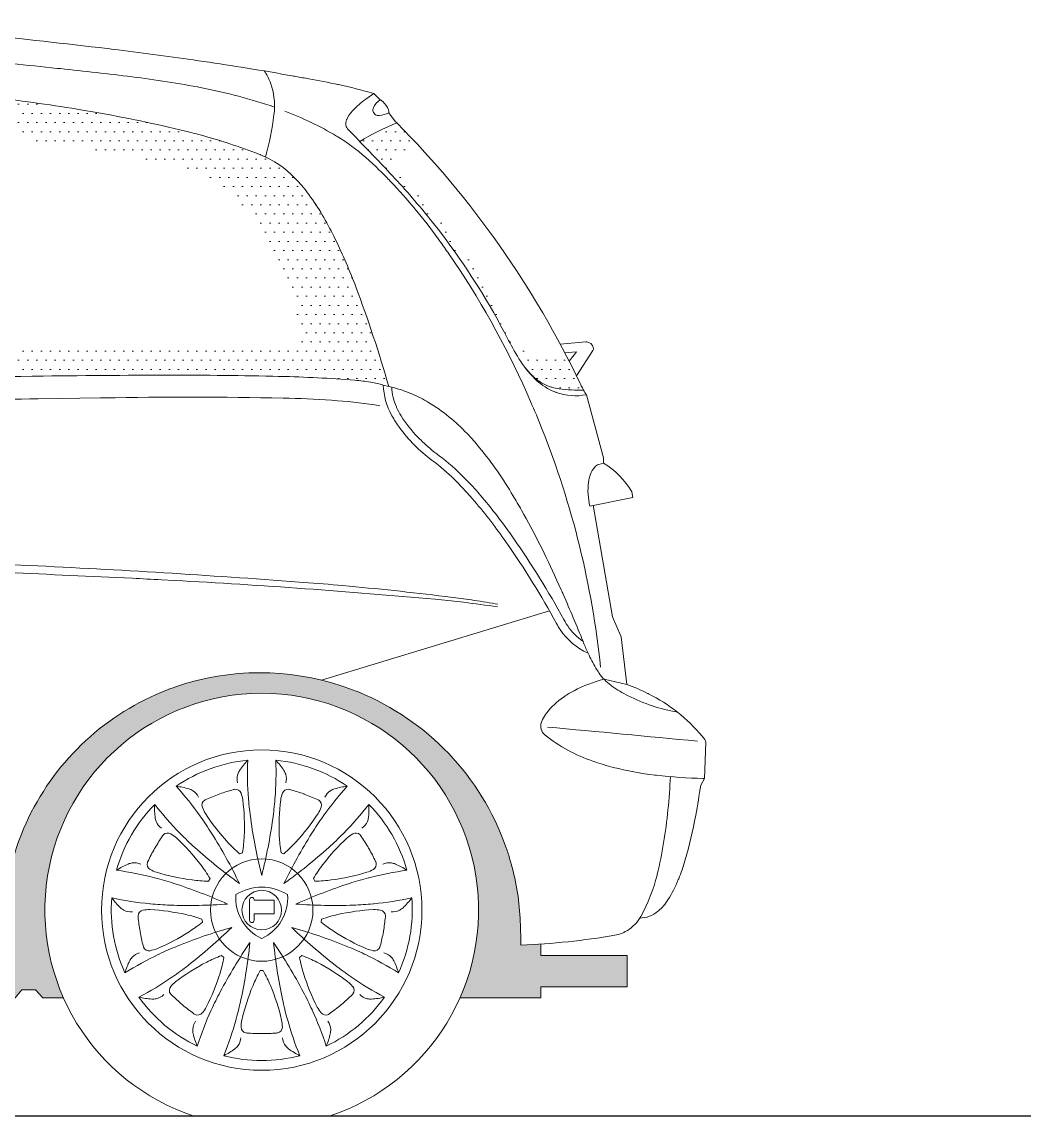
# Model space of a CAD drawing. Header units: millimetres. Extents: x 366 to 1555, y 702 to 1543.
# Drawn here: x 970.92 to 998.33, y 1404 to 1433.92 of the extents above; entities that cross this region are included whole.
import ezdxf

# ---------------------------------------------------------------- set-up
doc = ezdxf.new("R2010")
doc.units = ezdxf.units.MM
doc.layers.add('1_CARTIGLIO', color=7, linetype='Continuous', lineweight=9)
doc.layers.add('6_SEZIONE PARCH', color=251, linetype='Continuous', lineweight=30)

msp = doc.modelspace()

# ---------------------------------------------------------------- hatches: boundary and pattern name
at = {"layer": '1_CARTIGLIO', "ltscale": 100}
h = msp.add_hatch(dxfattribs=at)
h.set_pattern_fill('DOTS', color=256, scale=4, style=0)
h.set_pattern_definition([(0, (527.4579250633051, 1367.92114449339), (0.125, 0.25), [0, -0.25])])
h.paths.add_polyline_path([(975.697436421493, 1430.859434080436), (975.6099559678787, 1430.882404726623, 0.004250124884850512), (975.3991136922068, 1430.935856210313, 0.01711159535721919), (972.916601474959, 1431.453481022805), (972.5823710351924, 1431.511316293287, 0.00852474287776032), (971.3969248414596, 1431.695689325494, 0.01990003915871611), (963.9991981679723, 1432.418891574294), (963.5141399986114, 1432.446888914861), (963.3889277883954, 1431.961415339671), (962.9736266225464, 1424.066336090587, -0.0009694565259357588), (965.8670275326822, 1424.135972588552), (966.589681915526, 1424.151963054388, -0.00230522572793832), (971.5086928512992, 1424.238120227816, -0.002673137461736224), (974.9287662813967, 1424.263965001997, 0.0003534746195628655), (974.7333550651329, 1424.263852827786), (975.2260478810294, 1424.264483963176, 0.0002323480718905315), (974.9287662813676, 1424.263965001997, -0.005170038011043168), (977.7866837853308, 1424.234033248164), (977.9345091671948, 1424.230956132602, -0.0004308525804380333), (977.9804368984278, 1424.22996051239, -0.01450272416908491), (980.0308625970738, 1424.124188513921, -0.02213738711773196), (980.452212605227, 1424.071324757475), (980.4679143800113, 1424.068644338691, -0.02565831752287472), (980.8051391465651, 1423.9930984983), (980.9521842775812, 1423.955482408597, 0.02173255614257718), (980.0540047667837, 1426.674861270527, 0.02220312249780701), (979.4921799048698, 1427.978674693491), (979.4504818588994, 1428.064718386073, 0.04366492433633253), (978.770969491301, 1429.202083400893, 0.03365160045888022), (978.4503901150983, 1429.588070041988), (978.3902169143348, 1429.651333476373, 0.1075465806731821), (977.4496223001424, 1430.28953803299, 0.004696303466740799), (977.3096489463878, 1430.344056929949, 0.02631644789422708)])
h.paths.add_polyline_path([(974.489214571362, 1430.134622940483), (972.8857249807279, 1430.412326379961, 0.02546298817330336), (966.1088452565982, 1431.233403883176, 0.02297635778894205), (965.8151076715094, 1431.240370103793, 0.2867752786257579), (965.2382898435408, 1430.859309192452, 0.09359781176750338), (965.1346350074837, 1430.438971060727), (964.8722427088305, 1425.683674065063, 0.05674735405994891), (964.8862872801928, 1425.442838569657, 0.2834570421510504), (965.2266132151217, 1425.06246830802), (965.2520235627835, 1425.054927540237, 0.07880411496553119), (965.5831700043436, 1425.011230706337, -0.01275876330295295), (977.8085694930869, 1425.018184646466, 0.07637965003528155), (978.2261715819131, 1425.071726087168, 0.3738545020662233), (978.5291760380587, 1425.545664872367, 0.03806528179568563), (978.4604108692965, 1425.849200916278), (978.3523930746687, 1426.199783150565, 0.06438183168207699), (977.3905524674283, 1428.311128927195, 0.05013929202554864), (976.9350409785638, 1428.902618404387, 0.1116415284839918), (975.5609961433456, 1429.834943475304, 0.05062312429685237)], flags=16)
h = msp.add_hatch(dxfattribs=at)
h.set_pattern_fill('DOTS', color=256, scale=4, style=0)
h.set_pattern_definition([(0, (519.6377792760122, 1367.92114449339), (0.125, 0.25), [0, -0.25])])
edge = h.paths.add_edge_path()
edge.add_arc((986.1998799400262, 1425.644101668564), 1.919202941565742, 217.2863313618411, 227.3311973434226)
edge.add_line((984.8991220847038, 1424.23294294868), (984.912308147419, 1424.22078848696))
edge.add_arc((985.8166334098732, 1425.201867689762), 1.334286544372008, 227.3311973434264, 240.872132311507)
edge.add_arc((985.7380506781428, 1425.060843842544), 1.172846242068016, 240.8721323115123, 253.2212040633112)
edge.add_line((985.3994763668688, 1423.937929890686), (985.4141166109857, 1423.933515651675))
edge.add_arc((985.7834704051002, 1425.158512690065), 1.279468627710225, 253.2212040633068, 262.4990464364423)
edge.add_arc((986.1724558234946, 1428.112770345893), 4.259224985653616, 262.4990464364444, 271.4775824665218)
edge.add_arc((989.5308817420246, 1425.678703882528), 3.725510286991811, 207.2370547090856, 209.3095752674495, ccw=False)
edge.add_arc((988.1144570382403, 1424.949602090161), 2.132447712850592, 205.5049308074744, 207.2370547090638, ccw=False)
edge.add_arc((962.6338432527209, 1412.793280932516), 26.09941058544183, 25.50493080749643, 27.44231528813446)
edge.add_arc((985.6276658419174, 1431.683080417502), 6.863821478516932, 264.6650186097077, 271.4088565966386, ccw=False)
edge.add_arc((985.0985274986979, 1426.016757822059), 1.172846242068081, 252.059347625922, 264.6650186097048, ccw=False)
edge.add_line((984.7372536610728, 1424.900939950818), (984.7344088570335, 1424.901861027007))
edge.add_arc((984.8125083869618, 1425.143076532064), 0.2535437959258268, 228.253587850374, 252.0593476259191, ccw=False)
edge.add_line((984.6436900670906, 1424.95390774147), (984.6408748244303, 1424.956420124914))
edge.add_arc((984.9248464662614, 1425.274623576412), 0.4264895425701238, 213.7713946409048, 228.2535878503592, ccw=False)
edge.add_arc((986.4663798345227, 1426.305476062285), 2.280938779675392, 206.7153368900355, 213.7713946409201, ccw=False)
edge.add_line((984.4289287994125, 1425.280061513846), (984.4059408028861, 1425.325737594218))
edge.add_arc((969.1674509719687, 1417.656464124799), 17.05958170280872, 26.71533689003696, 29.15609704380696)
edge.add_arc((967.9697341275405, 1416.988286700422), 18.43107239176902, 29.15609704380379, 43.68387679238035)
edge.add_line((981.2983767062051, 1429.718240216458), (981.0712994971491, 1429.955996855047))
edge.add_arc((981.1484047050853, 1430.02963869119), 0.1066223856426269, 124.0145098166677, 223.6838767923274, ccw=False)
edge.add_line((981.0887598403442, 1430.118017553092), (981.749093702123, 1430.563661715292))
edge.add_arc((962.6338432527209, 1412.793280932516), 26.09941058544195, 42.91189047073318, 44.72889335200777)
edge.add_arc((984.1394673013074, 1423.910611340949), 7.832464316445868, 112.2317046180871, 120.5377034727915)
edge.add_arc((908.5726653519614, 1361.558964338652), 99.49474492892945, 43.29660460537838, 43.986273664956116, ccw=False)
edge.add_arc((965.4660336241013, 1415.166197196155), 21.3244771285103, 38.95652030019488, 43.29660460537741, ccw=False)
edge.add_line((982.0484440313394, 1428.573545550331), (982.059314546701, 1428.560100733162))
edge.add_arc((967.2160041236148, 1416.558863959714), 19.08804726548334, 29.538901191183527, 38.956520300193574, ccw=False)
edge.add_line((983.8230091949172, 1425.969545708154), (983.8328871050417, 1425.952114186435))
edge.add_arc((968.9906900005972, 1417.54149512553), 17.0595817028092, 27.536380667619028, 29.538901191186596, ccw=False)
edge.add_arc((1003.2815922268, 1435.419891931248), 21.61215277898071, 207.5363806676154, 209.2623827194473)
edge.add_arc((987.2178482419931, 1426.419201988216), 3.198671569276707, 209.2623827194507, 217.2864134840625)
h = msp.add_hatch(dxfattribs=at)
h.set_pattern_fill('DOTS', color=256, scale=0.16, style=0)
h.set_pattern_definition([(0, (914.0611776547248, 1403.8016946149), (0.127, 0.254), [0, -0.254])])
edge = h.paths.add_edge_path()
edge.add_line((972.0614669859006, 1407.233277344554), (971.4991148380741, 1407.233277344554))
edge.add_line((971.4991148380304, 1407.233277344554), (971.2972212844634, 1407.455920323742))
edge.add_line((971.2972212844998, 1407.455920323742), (970.9214322947319, 1407.455920323742))
edge.add_line((970.9214322947319, 1407.455920323742), (970.7374880553343, 1407.235546809021))
edge.add_line((970.7374880553343, 1407.235546809021), (970.3216823945568, 1407.235546809021))
edge.add_line((970.321682394564, 1407.235546809021), (968.1901348839838, 1406.880169213779))
edge.add_line((968.1901348839838, 1406.880169213779), (962.7245665384125, 1406.880169213779))
edge.add_arc((962.7245665384053, 1407.413281141995), 0.5331119282128112, 250.39778771795642, 270.0000000000225, ccw=False)
edge.add_arc((962.8877149896234, 1407.871399247066), 1.019413907775627, 231.6110840365614, 250.3977877179335, ccw=False)
edge.add_arc((963.676763332036, 1408.867326219202), 2.290031010009936, 215.288466276088, 231.6110840365613, ccw=False)
edge.add_line((961.8075165955761, 1407.544390595272), (961.6878883511472, 1407.713419761527))
edge.add_line((961.6878883511472, 1407.713419761527), (961.2414051706892, 1407.713419761527))
edge.add_arc((960.5566441177452, 1408.132390650813), 0.8027666570682291, 279.267508518412, 328.5396304764638, ccw=False)
edge.add_arc((960.4256534360993, 1408.935157307884), 1.616150247005926, 269.99999999999966, 279.26750851841473, ccw=False)
edge.add_line((960.4256534360993, 1407.319007060874), (956.6479919657959, 1407.319007060874))
edge.add_arc((956.6479919657959, 1408.598475688583), 1.279468627710612, 250.6494463531433, 269.9999999999996, ccw=False)
edge.add_line((956.2240438672834, 1407.39128557139), (955.3452534382322, 1407.699904343259))
edge.add_arc((954.9919633561458, 1406.693912578927), 1.066223856425517, 70.64944635314372, 90)
edge.add_line((954.9919633561458, 1407.76013643535), (942.7255118365374, 1407.76013643535))
edge.add_arc((942.7255118365374, 1406.693912578927), 1.066223856425509, 89.99999999999878, 98.5693712799739)
edge.add_line((942.5666372735814, 1407.748233301123), (936.8174169887661, 1406.881888894955))
edge.add_arc((936.6585424258174, 1407.936209617161), 1.06622385642551, 271.81796925156294, 278.56937127997435, ccw=False)
edge.add_line((936.6923675517555, 1406.870522433752), (934.9341670970043, 1406.814716797058))
edge.add_arc((929.7198580022323, 1409.635582703982), 5.928431816324453, 331.5872521322025, 563.5016458878232)
edge.add_line((924.2831977894039, 1407.271469861686), (919.5620326551525, 1407.431523997499))
edge.add_line((919.5620326551525, 1407.431523997499), (919.3751872419252, 1407.530522386156))
edge.add_line((919.3751872419616, 1407.530522386156), (919.2152559218393, 1408.041855268953))
edge.add_arc((920.0399158321179, 1425.564633388845), 17.54217252813384, 267.3055245663152, 268.1491306648011)
edge.add_arc((925.8039618835992, 1603.935207621167), 196.0058550488389, 268.1491306648002, 268.9999849702419)
edge.add_arc((922.3841157460938, 1408.015298848773), 0.0561012827552285, 268.9999849702552, 358.5946413142228)
edge.add_line((922.4402001536018, 1408.013922926835), (922.4858201576953, 1409.87345495541))
edge.add_arc((929.3841815465075, 1409.704217066588), 6.900437037870265, 162.4044802275585, 178.5946413142755, ccw=False)
edge.add_arc((929.7765420712913, 1409.579786743639), 7.312055412912317, 121.06419319457581, 162.404480227558, ccw=False)
edge.add_arc((929.3306210629034, 1410.320044019951), 6.447864241440595, 113.04388095954971, 121.0641931945695, ccw=False)
edge.add_line((926.8066948864962, 1416.253403096567), (926.8985738601132, 1416.292486479775))
edge.add_arc((929.719084868726, 1409.661902451477), 7.205548341827861, 73.3254168859379, 113.0438809595563, ccw=False)
edge.add_line((931.7866131589781, 1416.56445659292), (931.8726702679796, 1416.53867982916))
edge.add_arc((930.1755173023648, 1410.872643583412), 5.914752313227734, 69.59741598112907, 73.32541688593813, ccw=False)
edge.add_arc((929.7014253322359, 1409.598024646226), 7.274684896544269, 28.136326257174005, 69.59741598112879, ccw=False)
edge.add_arc((931.3707651035893, 1410.490729664949), 5.381640385014865, 26.795108615704407, 28.136326257182475, ccw=False)
edge.add_line((936.1745481225316, 1412.916780352849), (936.1936362085053, 1412.878984348104))
edge.add_arc((929.8777148801983, 1409.689259661778), 7.075677055969583, 5.286350432122276, 26.7951086156977, ccw=False)
edge.add_arc((928.870751665303, 1409.596088456488), 8.086941506848927, -7.958078640513122e-13, 5.286350432119377, ccw=False)
edge.add_line((936.9576931721476, 1409.596088456488), (936.9576931721476, 1407.83956052163))
edge.add_arc((936.9924699778003, 1407.839560521639), 0.03477680562667047, 180, 275.046399649468)
edge.add_arc((944.9011516121627, 1318.278331706257), 89.87496099910285, 92.36998945413859, 95.04639964947609, ccw=False)
edge.add_arc((943.1707897910619, 1360.086905513459), 48.03059464203602, 89.99999999999977, 92.36998945413808, ccw=False)
edge.add_line((943.1707897910619, 1408.117500155491), (962.484326065156, 1408.117500155491))
edge.add_arc((962.4843260651633, 1400.603412057631), 7.514088097865883, 86.71833078243822, 89.99999999999977, ccw=False)
edge.add_line((962.9144671981285, 1408.105178419506), (969.2280362134934, 1407.743166914703))
edge.add_arc((970.199731232884, 1424.689765255549), 16.97443332004631, 266.7183307824387, 270.199950158292)
edge.add_arc((970.2585120531821, 1407.846171454627), 0.1307369527049549, 270.199950158292, 360)
edge.add_line((970.3892490058879, 1407.846171454627), (970.3892490058879, 1409.008435412466))
edge.add_arc((977.6657855265457, 1409.008435412476), 7.27653652064273, 156.9576739118021, 180.0000000000001, ccw=False)
edge.add_arc((977.4378905898575, 1409.105369822533), 7.028882766338574, 113.89565790203969, 156.9576739118021, ccw=False)
edge.add_arc((977.202536079707, 1409.636586144594), 6.44786424144057, 108.78781119458739, 113.89565790203761, ccw=False)
edge.add_line((975.1259091787742, 1415.740893966991), (975.1509808178034, 1415.749423097828))
edge.add_arc((977.4312578751651, 1409.046479457635), 7.08019186900342, 71.50453871093299, 108.78781119458941, ccw=False)
edge.add_line((979.6773038390475, 1415.760970833013), (979.7351563649081, 1415.741618744383))
edge.add_arc((977.6897033993682, 1409.626794508009), 6.447864241440477, 67.65635784339901, 71.50453871093282, ccw=False)
edge.add_arc((977.428893808823, 1408.992252157264), 7.133914995688287, 19.577702998668485, 67.6563578433994, ccw=False)
edge.add_arc((978.0752825450563, 1409.222137431003), 6.447864241440597, 16.469047984861675, 19.577702998665927, ccw=False)
edge.add_line((984.2586104161692, 1411.050089759197), (984.2754835447213, 1410.993013825397))
edge.add_arc((977.7547005072356, 1409.065300984763), 6.799756482263898, 2.9307488405161735, 16.469047984864176, ccw=False)
edge.add_arc((971.005465127886, 1408.719767973686), 13.55783100597044, -0.16940612859292514, 2.9307488405154913, ccw=False)
edge.add_arc((984.5660269500459, 1408.67967341535), 0.002790089933889837, 179.8305938714869, 272.3349100920145)
edge.add_arc((983.7429623828448, 1428.86546893698), 20.20535864254899, 272.3349100919088, 273.8987826080395)
edge.add_line((985.1168074044781, 1408.706871075761), (985.1168074044781, 1408.39127408312))
edge.add_line((985.1168074044781, 1408.39127408312), (987.4773657310598, 1408.39127408312))
edge.add_line((987.4773657310525, 1408.39127408312), (987.4773657310525, 1407.540731023979))
edge.add_line((987.4773657310525, 1407.540731023979), (985.1168074044708, 1407.540731023979))
edge.add_line((985.1168074044781, 1407.540731023979), (985.1168074044781, 1407.23507792563))
edge.add_line((985.1168074044781, 1407.235077925621), (982.9020493551743, 1407.235077925621))
edge.add_arc((977.4813593059171, 1409.635582703982), 5.928431816324454, 336.1142647191394, 563.9047685194043)

# ---------------------------------------------------------------- linework, layer by layer
for p, q in [((980.5431113835166, 1431.966331303316), (980.7218554946976, 1431.78934904257)), ((985.7706042198934, 1424.870926599402), (986.0848847409452, 1424.899470801352)), ((985.8884380819891, 1424.642460323254), (986.0848847409452, 1424.899470801352)), ((986.356595189669, 1423.728490616737), (986.8298486815129, 1422.00518012071)), ((986.8298486815129, 1422.00518012071), (986.8298486815129, 1421.859898953104)), ((986.6950615087499, 1421.822454671552), (986.8298486815129, 1421.859898953104)), ((987.6008365948601, 1421.070975634835), (987.6298642138809, 1420.920173521887)), ((987.6298642138809, 1420.920173521887), (986.450916212556, 1420.685164427719)), ((986.5461690496395, 1420.70415193432), (987.0746687354349, 1417.650534988012)), ((979.1134684979861, 1415.923926972697), (985.3484107969653, 1417.82023873851)), ((987.0746687354349, 1417.650534988012), (987.3116259787876, 1417.111962845844)), ((987.3116259787876, 1417.111962845844), (987.4655582481009, 1415.806843676215)), ((975.6359301416469, 1404.001694614895), (979.3267884702018, 1404.001694614895))]:
    msp.add_line(p, q, dxfattribs=at)
for points in [[(966.2670796140683, 1433.879637939568, -0.01175185614621402), (973.2535294444333, 1433.193151310112), (973.3322853170339, 1433.183539267016, -0.0004203410709186646), (973.4212514440096, 1433.17260516265, -0.004024618889198284), (975.6058848140619, 1432.884373053826, -0.004652235633379643), (976.783229332601, 1432.708202143918), (976.9216878221723, 1432.68616503669, -0.005235667338711765), (978.1895103348452, 1432.470742715737), (978.2777015082193, 1432.454805833609, 0.0006519487542637916), (978.4145423958344, 1432.430261751284, -0.0006798105403368816), (978.7733715914455, 1432.365880719486, -0.007569729932531719), (979.5652837896287, 1432.210268592931, 0.0001628668885312661), (979.572078963125, 1432.208828469953), (979.5759178569515, 1432.208016187366, -0.01817745853276272), (980.5431113835166, 1431.966331303316), (980.3255568468685, 1431.8098390345, 0.04747050839371868), (979.963212699362, 1431.493032397017, 0.08302163511646127), (979.8062709581664, 1431.259553525702), (979.800163943315, 1431.246101120892, 0.3141689498174999), (979.8507179086246, 1430.972416236978), (979.8543536805901, 1430.968824324324, -0.005359936663001857), (979.9991486550371, 1430.822675987871, -0.00358963696307805), (980.9862737949825, 1429.789995261059, -0.01893945429354552), (982.0484440313394, 1428.573545550331), (982.0593145467083, 1428.560100733172, -0.04111525978085012), (983.8230091949172, 1425.969545708154), (983.8328871050417, 1425.952114186435, -0.008737866488174052), (984.1177189800455, 1425.42834000356, 0.007531247060295608), (984.4273579161618, 1424.855659999772, 0.05378661315630508), (984.8250539558885, 1424.296459584508), (984.8405612009756, 1424.278979532606, 0.0766492426654056), (985.2942134864807, 1423.902934474023, 0.04948561521723704), (985.5227660604087, 1423.795268558684), (985.5340386986009, 1423.791263851259, 0.1333750940041178), (986.356595189669, 1423.728490616737, -0.009844386340158544), (986.2822834349445, 1423.854961593239, -0.03919630854090324), (985.6164451252935, 1423.889992873434, -0.04050435296017641), (985.4141166109857, 1423.933515651675), (985.3994763668688, 1423.937929890686, -0.05393519858013419), (985.1671556768943, 1424.036320926713, -0.05915232153674756), (984.912308147419, 1424.22078848696), (984.8991220847038, 1424.23294294868, -0.04385708254473294), (984.6729274871122, 1424.481451189091)], [(977.831146486782, 1431.592894215051, 0.03508350325298559), (975.8465736279995, 1432.120890656139), (975.8409445666566, 1432.121972586807, 0.01673768600447851), (973.9376265397677, 1432.422134835429, 0.004795444960842421), (971.9753379777776, 1432.645524553678), (971.8925684375663, 1432.654143892774, 1.182977387797718e-05), (970.6526555969267, 1432.783234555514, 0.01425612844531832), (961.6572126627088, 1433.46101474806, 0.006687419815210626), (958.8068086129588, 1433.556025355252), (958.3167061003714, 1433.565801919318, 0.00802362360562912), (955.6465993905531, 1433.576211249861, 0.02095625006824106), (953.6840564939721, 1433.470022903908), (953.5147228035148, 1433.453723379867, 0.03778233287797298), (950.3250746395006, 1432.901304886233, 0.003487769813931894), (950.0947137198764, 1432.841502988118), (950.0032747978494, 1432.817083298565, 0.04492555415899993), (947.7588067148408, 1431.995853798922)], [(980.9521842775812, 1423.955482408597, 0.02173255614257725), (980.0540047667837, 1426.674861270527, 0.02220312249770458), (979.4921799048698, 1427.978674693482), (979.4504818588994, 1428.064718386073, 0.04366489845783827), (978.7709699512434, 1429.202082764483, 0.0336516531214547), (978.4503901150983, 1429.588070041988), (978.3902169143348, 1429.651333476373, 0.1081932508587447), (977.4432771146476, 1430.292076871852), (977.4386447268862, 1430.293923518226, 0.00432673154037083), (977.3096489463878, 1430.344056929949, 0.02631644789422704), (975.697436421493, 1430.859434080436), (975.6099559678787, 1430.882404726623, 0.004250124884850513), (975.3991136922068, 1430.935856210313, 0.0171115953572177), (972.916601474959, 1431.453481022805), (972.5823710351924, 1431.511316293287, 0.00852474287776032), (971.3969248414596, 1431.695689325494, 0.01990003915872781), (963.9991981679432, 1432.418891574294)], [(977.5812141697916, 1430.232544545785, 0.03886055049786148), (977.8166154202572, 1431.383519524112, 0.09968190769927712), (977.7601702813499, 1432.138262256127, 0.02532516950414485), (977.7189342207512, 1432.261051021875), (977.710273215338, 1432.283077727221, 0.06155351093464607), (977.5472035892981, 1432.58329448579)], [(986.7444915488395, 1416.280166514094, 0.06906179109639617), (985.1436758844593, 1422.799228118443, 0.009512003839672276), (984.8294507542832, 1423.547184553205), (984.7277378200179, 1423.776953140346, 0.04689942089021542), (982.5988588371783, 1427.578629089927, 0.005326710952451151), (982.3498772515395, 1427.931205609817), (982.307847169237, 1427.989397655852, 0.03370302015095421), (980.9972788262039, 1429.567991205664, 0.007419210086524112), (980.7315766618794, 1429.839216260658), (980.6873455896075, 1429.883046439787, 0.03450234650342951), (979.9386659130632, 1430.528994311249, 0.02684661992807694), (979.5581748877394, 1430.78331952605), (979.5267535287658, 1430.801964024937, 0.04275896300438397), (978.1100854119668, 1431.486405506263)], [(980.9540285303465, 1431.433545662545), (981.1419909293854, 1431.19512058203, -0.0004628787335691328), (981.1760304644795, 1431.160820950496, 0.03625763268706857), (980.1597510783413, 1430.656673603704)], [(986.2822834349445, 1423.854961593239, -0.00904332340369905), (986.2184539125392, 1423.973638261246, -0.007557960189394491), (986.1898201257518, 1424.031394051022, 0.08407764068281016), (981.1760304644795, 1431.160820950496, 0.08407764068281016)], [(985.6431076594836, 1425.112087058429), (986.3430404112532, 1425.178852167352, -0.05923769762448514), (986.3682095282511, 1425.178267208499, -0.300998413877611), (986.5461035878197, 1425.020242064407, -0.2120038307128328), (986.5324813129209, 1424.934792732452), (986.0857972656904, 1424.246886735114)], [(980.8051391465651, 1423.9930984983, 0.02565831752287477), (980.4679143800113, 1424.068644338691), (980.452212605227, 1424.071324757475, 0.02213738711773191), (980.0308625970738, 1424.124188513921, 0.01450272416917231), (977.9804368984278, 1424.22996051239, 0.0004308525803219944), (977.9345091671948, 1424.230956132602), (977.7866837853308, 1424.234033248164, 0.005523522724714429), (974.7333550651038, 1424.263852827786), (975.2260478810294, 1424.264483963176, 0.002905487338201109), (971.5086928512992, 1424.238120227816, 0.002305225727941184), (966.589681915526, 1424.151963054388), (965.8670275326822, 1424.135972588552, 0.002528629114171958), (958.3208271398562, 1423.930808473247, 0.001842096336134381), (945.8479450212999, 1423.482558817428), (938.3381421252361, 1423.184964934704, 0.00117913502951906), (934.5259323172158, 1423.17997526378)], [(986.4065291217357, 1416.657578357195), (986.395648252359, 1416.680956091792, -0.01379246572704144), (986.2672946567855, 1416.977867606271, 0.009093253311112846), (985.7227717993319, 1418.270696007417, 0.001236864842649178), (985.6690821823086, 1418.391149490577), (985.544566804916, 1418.668653532373, 0.02285072921845982), (984.5825643738735, 1420.574441573795, 0.006821885832378068), (984.3485285231818, 1420.9768224953), (984.3048288583177, 1421.049651160589, 0.03918161772726877), (983.3759473885093, 1422.35416821704, 0.01281640842898896), (983.2313546587775, 1422.51812496003), (983.0956362903762, 1422.664290379786, 0.07054684481958404), (982.0450829612619, 1423.516585373942, 0.03462761245995823), (981.5851412114225, 1423.751085539121), (981.5507033931735, 1423.765737729469, 0.03797438514606672), (981.107408133199, 1423.915774092962), (980.8051391465651, 1423.9930984983)], [(980.8051391465651, 1423.9930984983, 0.1207926569949177), (981.0325548052733, 1423.169921497189), (981.0421672645989, 1423.152735225845, 0.03000763863836079), (981.2491535143872, 1422.829779787458, 0.07578683992507176), (982.1313691885971, 1421.940200524883, -0.01073729694968036), (982.312266688381, 1421.799879440247, -0.03002293339132192), (982.8862117756453, 1421.274504343352), (982.8913196531594, 1421.269231663669, -0.01250011449616944), (983.1802759408547, 1420.955633042046, -0.02579607270674899), (984.0595716229964, 1419.841069181171, -0.001344719632176855), (984.0925985385056, 1419.794182774936), (984.1706903458053, 1419.682684613259, -0.0278069438333196), (985.5415470826356, 1417.473549740094, 0.02278553370027613), (985.6423104099904, 1417.30747219654), (985.6435521058538, 1417.305621344918, 0.1389874882307618), (986.4060801322867, 1416.658543307654)], [(981.0391575004414, 1423.933233507665, 0.1001943511509512), (981.1622781127026, 1423.393978628334), (981.1685105399611, 1423.380178118337, 0.03391146953588028), (981.2913445742688, 1423.150986219267, 0.05528149400227431), (981.7537965076135, 1422.567551581802), (981.7970670929881, 1422.523871246982, 0.002901551391759817), (981.8277263207947, 1422.49327882631, 0.02950696689211307), (982.2446575683662, 1422.127964905036), (982.2688387141043, 1422.109178001598, 0.005308289199868597), (982.3319217315966, 1422.061232537895, -0.04056146107969971), (983.0171876545737, 1421.459775719646), (983.1112000462108, 1421.362698643667, -0.01581026118185539), (983.4739427130935, 1420.963624494976, -0.02244417203014984), (984.2451228339869, 1419.97252002942, -0.001344719632176467), (984.2788541196151, 1419.924633669585), (984.356945926871, 1419.813135507917, -0.02780694383331943), (985.741128450094, 1417.582526137399, 0.01751311657452479), (985.8091257836586, 1417.467742369914), (985.8473618395456, 1417.40806667936, -0.0002703256780865568), (985.8478590067771, 1417.407289817307, 0.1084672856740938), (986.2609394598203, 1416.993747946595)], [(980.7130488151106, 1423.424476927927, 0.02622120694725494), (979.5548540064428, 1423.565233279656), (979.3859459899486, 1423.576822853453, 0.01194233620200191), (978.0631997107357, 1423.635888019577, 0.009630044108119525), (973.1648554790681, 1423.643141310818, -0.0008238494892774158), (973.0735129966288, 1423.641667734551), (971.3694166407313, 1423.61698501391, 0.000749360478845947), (967.7112464845359, 1423.558514964312), (963.693265640346, 1423.488270393205, 0.002269081898594643), (958.1361808269376, 1423.365889551747, 0.003988222400555652), (944.2764479238631, 1422.887074267579, -0.0009355916955168842), (943.8777576449738, 1422.870863084323), (938.23225268446, 1422.651891116308, 0.002754093188918185), (937.7628799110189, 1422.631095718694, 0.01649736460530843), (931.8743649676562, 1422.142554013977, 0.0001859220145899697), (931.54649268518, 1422.104303058455), (931.5182973660067, 1422.101003046861, 0.01214451455812329), (925.6219413599265, 1421.265272898696), (925.3477408851413, 1421.219590285269, 0.0006016483746373211), (925.2465180599338, 1421.202601054953, 0.00899476769580694), (922.8704623253234, 1420.756760040045)], [(983.9409943186129, 1417.998523494567, 0.005782305896432947), (983.2883786834227, 1418.104981995071, 0.006790805242576598), (982.7145559677829, 1418.183831504781), (982.5010735205669, 1418.210217510546, 0.008231854697958696), (979.7007278687906, 1418.509618174336, 0.004222508801580966), (978.6238291347636, 1418.597691593028), (977.7928565465791, 1418.658592345515, 0.007283462564144941), (970.4382440373101, 1419.090000659004, 0.0003819052173209115), (970.1127916980422, 1419.104088706004), (968.2422530029962, 1419.183628448669, 0.002838478159316319), (963.273955374194, 1419.366643034269, 0.002838478159316319)], [(983.92779229997, 1417.925933978491, 0.00918527866594214), (982.9990684057211, 1418.052164001452), (982.9188522758577, 1418.061569568014, 0.006575118232804614), (982.2215842729147, 1418.134044809982, 0.009160488930537452), (975.0974631745576, 1418.648580835867), (974.7374080239333, 1418.667962871192, 0.001241201483338744), (973.9444145243997, 1418.708676325383, 0.003633422065103368), (967.1158151165528, 1418.99254899719, 0.002514363378295627), (963.364220559446, 1419.102320791886, 0.002514363378295627)], [(988.84432761682, 1415.04908012717, -0.07248817297187429), (987.5001438503332, 1415.494152578663, -0.04050413798430944), (987.0578272661023, 1415.762568918723), (987.0267855342045, 1415.785031160163, -0.08843518870245867), (986.7048073753049, 1416.118422150254), (986.7011216712363, 1416.123908152491, -0.0144448782609294), (986.6189780582445, 1416.254150506144, -0.02460760551522006), (986.4060801322867, 1416.658543307654, -0.01802884278583504)], [(970.3892490058879, 1409.008435412476, -0.1008812636276262), (970.9698005037299, 1411.856552037694, -0.1901362961100649), (974.5906848820832, 1415.531769483365, -0.02229087656993651), (975.1259091787742, 1415.740893966991), (975.1509808178471, 1415.749423097828, -0.1641293905557928), (979.6773038390475, 1415.760970833013), (979.7351563649081, 1415.741618744383, -0.01679243473041928), (980.1409285052014, 1415.590555800733, -0.2129152900743667), (984.1503823719777, 1411.382719613917, -0.01356489824268849), (984.2586104161692, 1411.050089759197), (984.2754835447649, 1410.993013825397, -0.05914078035214583), (984.5455633277688, 1409.412965149118, -0.01352780299519392), (984.5632368722963, 1408.679681664777, 0.4270742256599947), (984.5661406199597, 1408.676885641868, 0.03202276266845897), (987.137436371655, 1408.94728467703, 0.09557994275762122), (987.4598465573163, 1409.068412666153), (987.480810611256, 1409.081264713264, 0.1291020308042976), (987.847044438482, 1409.463477759187, 0.06672898843324401), (988.2896983492483, 1410.591313968813), (988.295421868921, 1410.614626877992, 0.02060939699907554), (988.4695707239243, 1411.475790737528, 0.02810213818761246), (988.6548508840733, 1413.2836100927, 0.02803104693383089)], [(976.8217126313775, 1413.111892116782, -0.1481808055619029), (976.8255722466947, 1413.347630719441), (976.8266381457161, 1413.350951484732, -0.06639512579491115), (976.8749963623068, 1413.452826882318, -0.04846115456486346), (977.0978162705378, 1413.73256059023, 0.03075695967343901), (977.1190883964537, 1412.679433438221), (977.1203471638964, 1412.664058804181, 0.01408102957384248), (977.1795891203456, 1412.126936050659, 0.02746632714706039), (977.4813593059171, 1410.582248149882, 0.02746632714706028), (977.7831294915031, 1412.126936050659, 0.01408102957384248), (977.8423714479377, 1412.664058804181), (977.8436302153805, 1412.679433438221, 0.03075695967343901), (977.8649023413109, 1413.73256059023, -0.04846115456486334), (978.087722249571, 1413.452826882318, -0.06639512579491104), (978.1360804661326, 1413.350951484732), (978.1371463651394, 1413.347630719441, -0.1481808055619059), (978.1410059804566, 1413.111892116782)], [(974.7415120184687, 1411.874577503064, -0.1481808055619029), (974.592938802447, 1412.05764466256), (974.5916207816717, 1412.060873663037, -0.06639512579491115), (974.5631810814612, 1412.169998807691, -0.04846115456486346), (974.5540616725284, 1412.527513136389, 0.03075695967343901), (975.2472941511169, 1411.734444392674), (975.2581410471848, 1411.723475859813, 0.01408102957384248), (975.6487788695758, 1411.350095954782, 0.02746632714706039), (976.8728544867863, 1410.36077050831, 0.02746632714706028), (976.1111176171053, 1411.738044227319, 0.01408102957384248), (975.8112437377949, 1412.1875841235), (975.8023253853262, 1412.200170896582, 0.03075695967343901), (975.14168369445, 1413.020586558256, -0.04846115456486334), (975.4921830084149, 1412.949523981966, -0.06639512579491104), (975.594711794789, 1412.902566962199), (975.597662867609, 1412.900708255071, -0.1481808055619059), (975.7521493573822, 1412.722602921382)], [(979.2105692544519, 1412.722602921382, -0.1481808055619029), (979.3650557442252, 1412.900708255071), (979.3680068170452, 1412.902566962199, -0.06639512579491115), (979.4705356034192, 1412.949523981966, -0.04846115456486346), (979.8210349173987, 1413.020586558256, 0.03075695967343901), (979.160393226508, 1412.200170896582), (979.1514748740392, 1412.1875841235, 0.01408102957384248), (978.8516009947434, 1411.738044227319, 0.02746632714706039), (978.0898641250624, 1410.36077050831, 0.02746632714706028), (979.3139397422729, 1411.350095954782, 0.01408102957384248), (979.7045775646493, 1411.723475859813), (979.7154244607318, 1411.734444392674, 0.03075695967343901), (980.4086569393203, 1412.527513136389, -0.04846115456486334), (980.3995375303875, 1412.169998807691, -0.06639512579491104), (980.3710978301624, 1412.060873663037), (980.3697798094017, 1412.05764466256, -0.1481808055619059), (980.2212065933654, 1411.874577503064)], [(987.8207632271315, 1409.418840420009, 0.1765895784702762), (988.3059466894574, 1409.597650469501), (988.328898685746, 1409.617087714092, 0.07687983306253399), (988.5852447811285, 1409.91252733285, 0.04262319844282379), (988.8718248444875, 1410.468393636034), (988.8818191655391, 1410.492650899583, 0.02702769775146709), (989.0531025108739, 1410.98187070114, 0.02603188823198186), (989.3460278732473, 1412.229082200434, 0.004189144573012746), (989.4882411124072, 1413.056301021021), (989.5852719859922, 1413.234024276695)], [(973.9433164013699, 1409.589612339192, -0.1481808055619029), (973.7118294129559, 1409.63434889704), (973.7087441889835, 1409.635975247489, -0.06639512579491115), (973.616813823779, 1409.70128927123, -0.04846115456486346), (973.3800221704823, 1409.969299292994, 0.03075695967343901), (974.4208438205769, 1409.807374636744), (974.4362034620517, 1409.805944503483, 0.01408102957384248), (974.9754533718315, 1409.771016054161, 0.02746632714706039), (976.5490758353062, 1409.79996943353, 0.02746632714706028), (975.0802570574397, 1410.365387290954, 0.01408102957384248), (974.5615816632144, 1410.516999616299), (974.5466591871027, 1410.52090903741, 0.03075695967343901), (973.5132252687854, 1410.724731602746, -0.04846115456486334), (973.8274014641447, 1410.895591127297, -0.06639512579491104), (973.9361264616982, 1410.92552419676), (973.9395818684952, 1410.925997257524, -0.1481808055619059), (974.17240928727, 1410.888862657854)], [(980.7903093245786, 1410.888862657854, -0.1481808055619029), (981.0231367433389, 1410.925997257524), (981.0265921501505, 1410.92552419676, -0.06639512579491115), (981.1353171477331, 1410.895591127297, -0.04846115456486346), (981.4494933430487, 1410.724731602746, 0.03075695967343901), (980.416059424746, 1410.52090903741), (980.4011369486343, 1410.516999616299, 0.01408102957384248), (979.8824615544381, 1410.365387290954, 0.02746632714706039), (978.4136427765716, 1409.79996943353, 0.02746632714706028), (979.9872652400027, 1409.771016054161, 0.01408102957384248), (980.5265151497824, 1409.805944503483), (980.5418747912572, 1409.807374636744, 0.03075695967343901), (981.5826964413518, 1409.969299292994, -0.04846115456486334), (981.3459047880551, 1409.70128927123, -0.06639512579491104), (981.2539744228652, 1409.635975247489), (981.2508891988782, 1409.63434889704, -0.1481808055619059), (981.0194022104642, 1409.589612339192)], [(977.483705472283, 1408.860406039827, 0.3127983735904054), (978.1874225737793, 1410.059281894279, 0.2876441080227688), (976.7752960380549, 1410.059281894279, 0.3127983735904052), (977.4790131395512, 1408.860406039827)], [(974.8006103802854, 1407.326157219919, -0.1481808055619029), (974.5945249540764, 1407.211630443504), (974.591116137477, 1407.210893156476, -0.06639512579491115), (974.4787103468352, 1407.201834901713, -0.04846115456486346), (974.1250438953957, 1407.254935748766, 0.03075695967343901), (975.0264426994781, 1407.799921526217), (975.0391281394204, 1407.808698967816, 0.01408102957384248), (975.4746691106939, 1408.128565383819, 0.02746632714706039), (976.6615229808904, 1409.162249981033, 0.02746632714706028), (975.1728989251078, 1408.651246677478, 0.01408102957384248), (974.6781159973998, 1408.433990339969), (974.6641717900147, 1408.427393147518, 0.03075695967343901), (973.7415008600019, 1407.91925177297, -0.04846115456486334), (973.8723474032249, 1408.252086327917, -0.06639512579491104), (973.936394977276, 1408.344903470748), (973.9387378948541, 1408.347486949011, -0.1481808055619059), (974.1409637057459, 1408.468698775256)], [(980.8217549060882, 1408.468698775256, -0.1481808055619029), (981.0239807169946, 1408.347486949011), (981.0263236345727, 1408.344903470748, -0.06639512579491115), (981.0903712086238, 1408.252086327917, -0.04846115456486346), (981.2212177518322, 1407.91925177297, 0.03075695967343901), (980.2985468218194, 1408.427393147518), (980.284602614478, 1408.433990339969, 0.01408102957384248), (979.7898196867263, 1408.651246677478, 0.02746632714706039), (978.3011956309438, 1409.162249981033, 0.02746632714706028), (979.4880495011548, 1408.128565383819, 0.01408102957384248), (979.9235904724137, 1407.808698967816), (979.936275912356, 1407.799921526217, 0.03075695967343901), (980.837674716453, 1407.254935748766, -0.04846115456486334), (980.4840082649989, 1407.201834901713, -0.06639512579491104), (980.3716024743571, 1407.210893156476), (980.3681936577723, 1407.211630443504, -0.1481808055619059), (980.1621082315487, 1407.326157219919)], [(976.9122565747184, 1406.143307951039, -0.1481808055619029), (976.8280023719799, 1405.923106191873), (976.8258649859436, 1405.920350252169, -0.06639512579491115), (976.7455796886006, 1405.841158176978, -0.04846115456486346), (976.4405229021886, 1405.654503372822, 0.03075695967343901), (976.7807243419029, 1406.651394681872), (976.7847999219466, 1406.666272635854, 0.01408102957384248), (976.9128374937955, 1407.19126486622, 0.02746632714706039), (977.1575806544515, 1408.746008170125, 0.02746632714706028), (976.3456950606578, 1407.397687830477, 0.01408102957384248), (976.1063190301738, 1406.913219484974), (976.0998777411678, 1406.89920257863, 0.03075695967343901), (975.719697781964, 1405.916862260707, -0.04846115456486334), (975.6059901212811, 1406.255934858751, -0.06639512579491104), (975.5953917001116, 1406.368205902269), (975.5955258513077, 1406.371690959837, -0.1481808055619059), (975.6725263499484, 1406.594532851374)], [(979.2901922619294, 1406.594532851374, -0.1481808055619029), (979.367192760541, 1406.371690959837), (979.3673269117371, 1406.368205902269, -0.06639512579491115), (979.356728490553, 1406.255934858751, -0.04846115456486346), (979.2430208298847, 1405.916862260707, 0.03075695967343901), (978.8628408706663, 1406.89920257863), (978.8563995816603, 1406.913219484974, 0.01408102957384248), (978.6170235511909, 1407.397687830477, 0.02746632714706039), (977.8051379573972, 1408.746008170125, 0.02746632714706028), (978.0498811180532, 1407.19126486622, 0.01408102957384248), (978.1779186899021, 1406.666272635854), (978.1819942699749, 1406.651394681872, 0.03075695967343901), (978.5221957096601, 1405.654503372822, -0.04846115456486334), (978.2171389232335, 1405.841158176978, -0.06639512579491104), (978.1368536259051, 1405.920350252169), (978.1347162398688, 1405.923106191873, -0.1481808055619059), (978.0504620371594, 1406.143307951039)], [(934.9341670970116, 1406.814716797067), (936.6923675517555, 1406.870522433752, 0.02946707302536419), (936.8174169887734, 1406.881888894955), (942.5666372735814, 1407.748233301123, -0.03740837086487294), (942.7255118365374, 1407.76013643535), (954.9919633561458, 1407.76013643535, -0.08463392910417654), (955.3452534382322, 1407.699904343259), (956.2240438672834, 1407.39128557139, 0.0846339291041766), (956.6479919657959, 1407.319007060874), (960.4256534360993, 1407.319007060874, 0.04045918912062254), (960.6859250042853, 1407.340102345921, 0.2183649347026476), (961.2414051706819, 1407.713419761527), (961.6878883511472, 1407.713419761527), (961.8075165955761, 1407.544390595272, 0.07134152091426488), (962.2546628665677, 1407.072368756495, 0.08215655775307465), (962.5457139137816, 1406.911065982264, 0.08573996563378897), (962.7245665384053, 1406.880169213779), (968.1901348839838, 1406.880169213779), (970.321682394564, 1407.235546809021), (970.7374880553343, 1407.235546809021), (970.9214322947319, 1407.455920323742), (971.2972212844998, 1407.455920323742), (971.4991148380304, 1407.233277344554), (972.0614669859006, 1407.233277344554)]]:
    msp.add_lwpolyline(points, format="xyb", dxfattribs=at)
for points in [[(980.5951260002566, 1431.38536910989, 0.187546878268394), (980.6927067462912, 1431.361533758714, 0.06894865408060788), (980.9540285303465, 1431.433545662545), (980.9548881722676, 1431.439540161651, 0.1305055774531681), (980.9452964630564, 1431.521068625631, 0.1104534001870881), (980.7932105016753, 1431.744968561403, 0.09391008356531025), (980.7262259481886, 1431.787605606747), (980.7218554946976, 1431.78934904257, 0.1506266322993998), (980.5331639090527, 1431.577299952583, 0.1863600745816435), (980.5272080229279, 1431.477620951833, 0.164362753007836)], [(986.5304745035919, 1413.710458438187, -0.08234154520444387), (985.2265878955459, 1414.418050506143, -0.05378310514812744), (985.1937156626755, 1414.449860696583), (985.190034139765, 1414.454281983404, -0.2944097004085826), (985.1451856542062, 1414.820938280751), (985.1589645555887, 1414.8493953528, -0.05346197095497823), (985.267267550249, 1415.023008135446, -0.07605016526993429), (985.7344684274958, 1415.462120643639), (985.7472168906916, 1415.470891234769, -0.02985488201263022), (986.0195215032818, 1415.635199944969, -0.05902829141954523), (986.8400463479284, 1415.94902672066), (987.4655582481009, 1415.806843676215, -0.033976107951657), (988.0315727458892, 1415.562063368139, -0.002524919742127043), (988.0602102416688, 1415.547112465998), (988.1575247505916, 1415.495680033824, -0.1043600323063598), (989.5982864797643, 1414.296437238696, -0.1780525761586869), (989.6211776546934, 1414.226483258813), (989.5852719859922, 1413.234024276695, -0.0005506871640247111), (989.5489824054912, 1413.234791410938, -0.02304513783143561), (988.2749334171185, 1413.321969591758), (988.2334426456018, 1413.326737023332, -0.03487649592737376), (987.0912829092358, 1413.539448093075, -0.01976298433497841), (986.5670297783745, 1413.697819075647)], [(976.3327697865989, 1412.811803207529, -0.01985107839824705), (976.7093784129192, 1412.932179299474, -0.03160142888397489), (976.7423239284344, 1412.939080589445), (976.7426953007034, 1412.939134177528, -0.3551548305745442), (976.9163776948644, 1412.835209971268), (976.9176165524495, 1412.831806238015, -0.05553911970904509), (976.9621730274175, 1412.648223812508, -0.04431092099039585), (977.0006834006144, 1411.650354573063, -0.0122952195436963), (976.9850570824437, 1411.4412179474), (976.9846894318707, 1411.437522789225, -0.01556157678694078), (976.9542638000949, 1411.205322363026), (976.8761286858589, 1411.176883507202, -0.01556157678694074), (976.703565742815, 1411.335202134274), (976.700908904264, 1411.33779646842, -0.0122952195436963), (976.554508018331, 1411.487960014643, -0.04431092099039585), (975.9425906925262, 1412.277126191226, -0.05553911970904509), (975.8587184240841, 1412.44639883817), (975.857479566499, 1412.449802571424, -0.3551548305745442), (975.9237268072993, 1412.641054023139), (975.9240457407086, 1412.641251685769, -0.03160142888397489), (975.9537195334942, 1412.657141960095, -0.01985107839824705), (976.3195947393197, 1412.80700788248)], [(978.643123872529, 1412.80700788248, -0.01985107839824705), (979.0089990783545, 1412.657141960095, -0.03160142888397489), (979.0386728711255, 1412.641251685769), (979.0389918045494, 1412.641054023139, -0.3551548305745442), (979.1052390453351, 1412.449802571424), (979.10400018775, 1412.44639883817, -0.05553911970904509), (979.0201279193079, 1412.277126191226, -0.04431092099039585), (978.4082105935031, 1411.487960014643, -0.0122952195436963), (978.2618097076138, 1411.33779646842), (978.2591528690191, 1411.335202134274, -0.01556157678694078), (978.0865899259752, 1411.176883507202), (978.0084548117393, 1411.205322363026, -0.01556157678694074), (977.9780291800071, 1411.437522789225), (977.9776615293904, 1411.4412179474, -0.0122952195436963), (977.9620352112343, 1411.650354573063, -0.04431092099039585), (978.0005455844312, 1412.648223812508, -0.05553911970904509), (978.0451020593991, 1412.831806238015), (978.0463409169843, 1412.835209971268, -0.3551548305745442), (978.2200233111453, 1412.939134177528), (978.2203946833997, 1412.939080589445, -0.03160142888397489), (978.2533401989294, 1412.932179299474, -0.01985107839824705), (978.6299488252498, 1412.811803207529)], [(974.559853501918, 1411.330409659209, -0.01985107839824705), (974.7709761869428, 1411.664702454233, -0.03160142888397489), (974.7917778523206, 1411.691166118231), (974.7920278942129, 1411.691445882567, -0.3551548305745442), (974.9918775192727, 1411.723476212861), (974.9950144168051, 1411.72166512422, -0.05553911970904509), (975.1471511653599, 1411.609673177341, -0.04431092099039585), (975.8180698059241, 1410.870014982243, -0.0122952195436963), (975.9405297834255, 1410.699762628588), (975.9426233486247, 1410.696695651965, -0.01556157678694078), (976.0685715194213, 1410.499262586678), (976.0269966935393, 1410.427252875894, -0.01556157678694074), (975.79304055805, 1410.437610658724), (975.7893376957745, 1410.437890251065, -0.0122952195436963), (975.5806648437228, 1410.458817525692, -0.04431092099039585), (974.6046427363272, 1410.670021014772, -0.05553911970904509), (974.4315864910695, 1410.745779330397), (974.4284495935372, 1410.747590419038, -0.3551548305745442), (974.3562638607054, 1410.936680436422), (974.3563811228032, 1410.93703686122, -0.03160142888397489), (974.3688984954006, 1410.968283463895, -0.01985107839824705), (974.552843205669, 1411.318267469947)], [(980.4098754061797, 1411.318267469947, -0.01985107839824705), (980.5938201164336, 1410.968283463895, -0.03160142888397489), (980.6063374890746, 1410.93703686122), (980.6064547511287, 1410.936680436422, -0.3551548305745442), (980.5342690183115, 1410.747590419038), (980.5311321207646, 1410.745779330397, -0.05553911970904509), (980.358075875507, 1410.670021014772, -0.04431092099039585), (979.3820537681258, 1410.458817525692, -0.0122952195436963), (979.1733809160596, 1410.437890251065), (979.1696780537986, 1410.437610658724, -0.01556157678694078), (978.9357219183094, 1410.427252875894), (978.8941470924274, 1410.499262586678, -0.01556157678694074), (979.0200952632094, 1410.696695651965), (979.0221888284086, 1410.699762628588, -0.0122952195436963), (979.14464880591, 1410.870014982243, -0.04431092099039585), (979.8155674465179, 1411.609673177341, -0.05553911970904509), (979.967704195029, 1411.72166512422), (979.9708410925759, 1411.723476212861, -0.3551548305745442), (980.1706907176358, 1411.691445882567), (980.1709407595135, 1411.691166118231, -0.03160142888397489), (980.1917424248913, 1411.664702454233, -0.01985107839824705), (980.4028651099306, 1411.330409659209)], [(977.1510374424779, 1409.353346407739, 0.9999999999999999), (977.2725547247919, 1409.353346407739), (977.2725547247919, 1409.53630677545), (977.8253708847424, 1409.53630677545), (977.8253708847424, 1409.903934822374), (977.2725547247919, 1409.903934822374), (977.2725547247919, 1409.922744790316, 0.9999999999999999), (977.1510374424779, 1409.922744790316)], [(974.1539422518636, 1409.055987742637, -0.01985107839824705), (974.1007923448578, 1409.447777926694, -0.03160142888397489), (974.0997168297272, 1409.481421322222), (974.0997285438734, 1409.481796357964, -0.3551548305745442), (974.2322335391746, 1409.634793877291), (974.235800687451, 1409.635422861771, -0.05553911970904509), (974.4243312340641, 1409.647423670118, -0.04431092099039585), (975.4137278536891, 1409.512070809238, -0.0122952195436963), (975.6169737424298, 1409.46036569601), (975.6205489209915, 1409.459361973382, -0.01556157678694078), (975.8439383454479, 1409.389077394486), (975.8583771309586, 1409.307190972719, -0.01556157678694074), (975.6724984789853, 1409.164741389601), (975.6694822033987, 1409.162575415772, -0.0122952195436963), (975.4961777318331, 1409.044474314429, -0.04431092099039585), (974.6127424342067, 1408.578890656205, -0.05553911970904509), (974.4314771525624, 1408.525686482668), (974.4279100043004, 1408.525057498187, -0.3551548305745442), (974.2510678045019, 1408.623508760607), (974.2509285270298, 1408.623857172457, -0.03160142888397489), (974.2404324616891, 1408.655839470817, -0.01985107839824705), (974.1563769021686, 1409.042180154471)], [(980.80634170968, 1409.042180154471, -0.01985107839824705), (980.722286150145, 1408.655839470817, -0.03160142888397489), (980.7117900848189, 1408.623857172457), (980.7116508073468, 1408.623508760607, -0.3551548305745442), (980.5348086075483, 1408.525057498187), (980.5312414593154, 1408.525686482668, -0.05553911970904509), (980.3499761776275, 1408.578890656205, -0.04431092099039585), (979.4665408800156, 1409.044474314429, -0.0122952195436963), (979.2932364084354, 1409.162575415772), (979.2902201328925, 1409.164741389601, -0.01556157678694078), (979.1043414808755, 1409.307190972719), (979.1187802663862, 1409.389077394486, -0.01556157678694074), (979.3421696908572, 1409.459361973382), (979.3457448694189, 1409.46036569601, -0.0122952195436963), (979.548990758145, 1409.512070809238, -0.04431092099039585), (980.53838737777, 1409.647423670118, -0.05553911970904509), (980.7269179243976, 1409.635422861771), (980.7304850726596, 1409.634793877291, -0.3551548305745442), (980.8629900679753, 1409.481796357964), (980.8630017821215, 1409.481421322222, -0.03160142888397489), (980.8619262669763, 1409.447777926694, -0.01985107839824705), (980.8087763600142, 1409.055987742637)], [(975.3049664214868, 1407.052764749966, -0.01985107839824705), (975.0124133547015, 1407.318729341674, -0.03160142888397489), (974.9899639045125, 1407.343810350054), (974.9897318097592, 1407.344105173821, -0.3551548305745442), (974.992891615324, 1407.546480642501), (974.9952199060008, 1407.549255391274, -0.05553911970904509), (975.1319287127208, 1407.679633643244, -0.04431092099039585), (975.9768536371357, 1408.211919224474, -0.0122952195436963), (976.1657844269157, 1408.302954748784), (976.1691683530316, 1408.304483933131, -0.01556157678694078), (976.3854726367808, 1408.394234776202), (976.4491689654769, 1408.340787210269, -0.01556157678694074), (976.3983424840935, 1408.1121840043), (976.3974241440828, 1408.108585947526, -0.0122952195436963), (976.3405791412752, 1407.906717288075, -0.04431092099039585), (975.9630998474549, 1406.982198250613, -0.05553911970904509), (975.858441569284, 1406.824926412015), (975.8561132785926, 1406.822151663242, -0.3551548305745442), (975.6573610424912, 1406.783897730853), (975.6570303949356, 1406.784075103966, -0.03160142888397489), (975.6284321173243, 1406.801828225167, -0.01985107839824705), (975.315706818461, 1407.043752486839)], [(979.6470117934168, 1407.043752486839, -0.01985107839824705), (979.3342864945535, 1406.801828225167, -0.03160142888397489), (979.305688216913, 1406.784075103966), (979.305357569343, 1406.783897730853, -0.3551548305745442), (979.1066053332415, 1406.822151663242), (979.1042770425938, 1406.824926412015, -0.05553911970904509), (978.9996187643792, 1406.982198250613, -0.04431092099039585), (978.622139470559, 1407.906717288075, -0.0122952195436963), (978.5652944677659, 1408.108585947526), (978.5643761277552, 1408.1121840043, -0.01556157678694078), (978.5135496463718, 1408.340787210269), (978.577245975097, 1408.394234776202, -0.01556157678694074), (978.7935502588025, 1408.304483933131), (978.796934184933, 1408.302954748784, -0.0122952195436963), (978.9858649747421, 1408.211919224474, -0.04431092099039585), (979.8307898991279, 1407.679633643244, -0.05553911970904509), (979.9674987058333, 1407.549255391274), (979.9698269965247, 1407.546480642501, -0.3551548305745442), (979.9729868020895, 1407.344105173821), (979.9727547073362, 1407.343810350054, -0.03160142888397489), (979.9503052571472, 1407.318729341674, -0.01985107839824705), (979.6577521903473, 1407.052764749966)], [(977.474349009668, 1406.2580709828, -0.01985107839824705), (977.0792816143748, 1406.273762193838, -0.03160142888397489), (977.0459625763706, 1406.278545132505), (977.0455952724242, 1406.278621792968, -0.3551548305745442), (976.9179313801524, 1406.435681480067), (976.9179313801524, 1406.43930365734, -0.05553911970904509), (976.938850876928, 1406.627053919843, -0.04431092099039585), (977.2439543437158, 1407.577915604021, -0.0122952195436963), (977.3301672182661, 1407.769095232303), (977.3317765153424, 1407.772441801277, -0.01556157678694078), (977.439784480006, 1407.980232649385), (977.5229341318427, 1407.980232649385, -0.01556157678694074), (977.6309420965063, 1407.772441801277), (977.6325513935681, 1407.769095232303, -0.0122952195436963), (977.718764268162, 1407.577915604021, -0.04431092099039585), (978.0238677349062, 1406.627053919843, -0.05553911970904509), (978.0447872316963, 1406.43930365734), (978.0447872316963, 1406.435681480067, -0.3551548305745442), (977.9171233394245, 1406.278621792968), (977.9167560354781, 1406.278545132505, -0.03160142888397489), (977.8834369974593, 1406.273762193838, -0.01985107839824705), (977.4883696021661, 1406.2580709828)]]:
    msp.add_lwpolyline(points, format="xyb", close=True, dxfattribs=at)
msp.add_lwpolyline([(985.1168074044781, 1408.706871075761), (985.1168074044781, 1408.39127408312), (987.4773657310525, 1408.39127408312), (987.4773657310525, 1407.540731023979), (985.1168074044781, 1407.540731023979), (985.1168074044781, 1407.235077925621), (982.9020493551743, 1407.235077925621)], dxfattribs=at)
for radius in [4.380333945191413, 1.400294675721181, 0.5411170718482561]:
    msp.add_circle((977.4813593059171, 1409.635582703982), radius, dxfattribs=at)
for centre, radius, start, end in [((987.2171362594472, 1421.244918828521), 0.8087774194961111, 141.3345575112331, 173.813664641381), ((986.7521399751367, 1421.616990851968), 0.2132447712850966, 105.5254527936586, 141.3345575112331), ((985.5740022245245, 1419.861411159478), 2.360318576984731, 30.82770459073349, 57.85481307903328), ((988.3577345777248, 1421.121285426885), 1.956056697446317, 173.813664641381, 192.8829056303462), ((977.4813593059171, 1409.635582703982), 5.928431816324458, 288.1366598182821, 251.8633401817179), ((893.5191591073035, 413.034777156814), 1005.800113308132, 84.53021328976273, 84.76456129458003), ((977.4813593059171, 1409.635582703982), 4.114891621943349, 95.3482190948294, 124.6517809057619), ((977.4813593059171, 1409.635582703982), 4.114891621943349, 55.34821909423816, 84.6517809051706), ((977.4813593059171, 1409.635582703982), 4.114891621943349, 135.3482191332766, 164.651780898641), ((977.4813593059171, 1409.635582703982), 4.114891621943349, 15.34821910135904, 44.65178086672343), ((977.4813593059171, 1409.635582703982), 4.114891621943349, 175.3482191006213, 204.6517808893379), ((977.4813593059171, 1409.635582703982), 4.114891621943349, 335.3482191106621, 4.65178089937872), ((977.4813593059171, 1409.635582703982), 4.114891621943349, 215.348219091572, 244.6517808764265), ((977.4813593059171, 1409.635582703982), 4.114891621943349, 295.3482191235735, 324.651780908428), ((977.4813593059171, 1409.635582703982), 4.114891621943349, 255.3482191453335, 284.6517808546665)]:
    msp.add_arc(centre, radius, start, end, dxfattribs=at)
at = {"layer": '6_SEZIONE PARCH', "ltscale": 100}
msp.add_lwpolyline([(1003.630878025115, 1404.001694614895), (903.6308780251147, 1404.001694614895)], dxfattribs=at)

doc.saveas('drawing.dxf')
